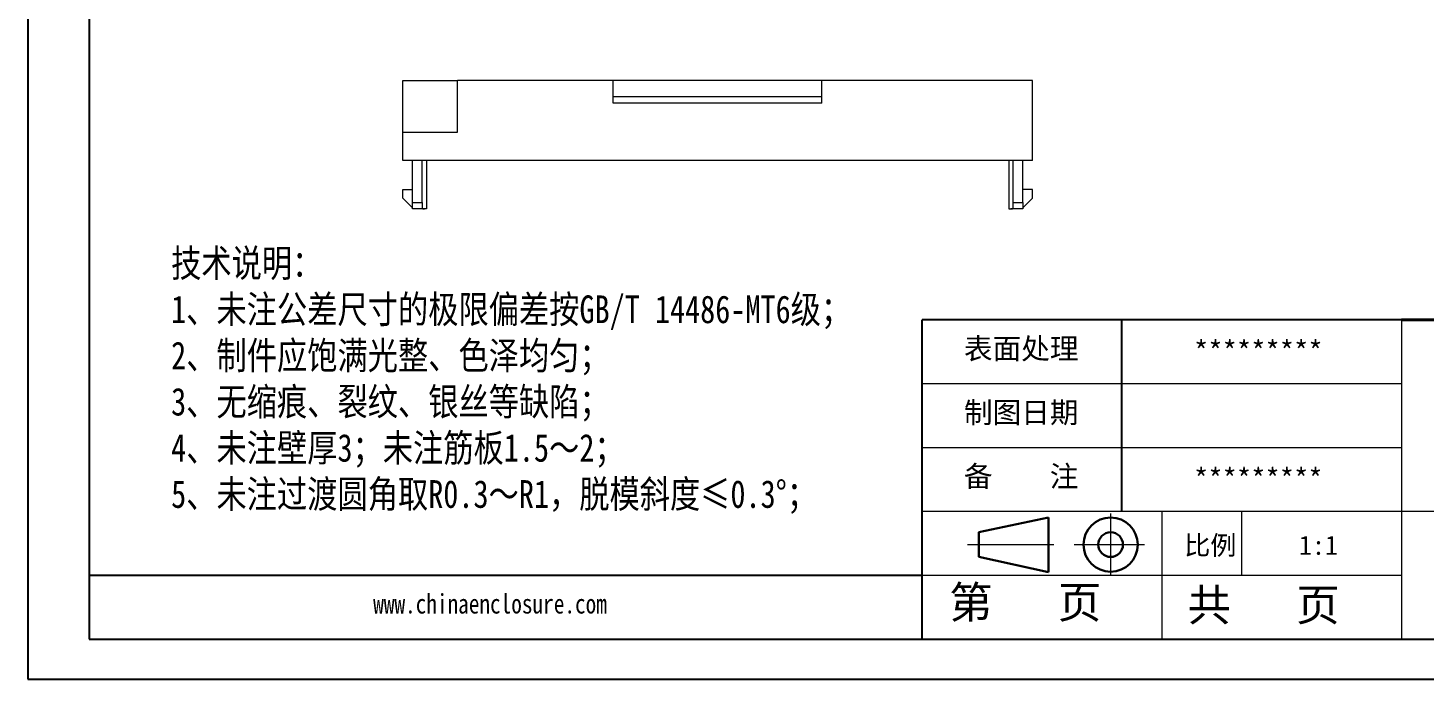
# Model space of a CAD drawing. Header units: inches. Extents: x 1384 to 2762, y 1089 to 1348.
# Drawn here: x 1383.9 to 1600.1, y 1088.5 to 1189.4 of the extents above; entities that cross this region are included whole.
import ezdxf

# ---------------------------------------------------------------- set-up
doc = ezdxf.new("R2010")
doc.units = ezdxf.units.IN
doc.linetypes.add('CENTER2', pattern=[28.575, 19.05, -3.175, 3.175, -3.175])
doc.layers.add('文字', color=81, linetype='Continuous')
for name, color, linetype, lineweight in [('粗实线', 7, 'Continuous', 30), ('细实线', 3, 'Continuous', 9), ('细点划线', 2, 'CENTER2', 9)]:
    doc.layers.add(name, color=color, linetype=linetype, lineweight=lineweight)
doc.styles.get("Standard").update_dxf_attribs({"font": 'txt', "bigfont": 'gbcbig.shx'})
doc.styles.add('宋体', font='', dxfattribs={"width": 0.8, "height": 3.5})
doc.styles.get('宋体').set_extended_font_data('SimSun')

msp = doc.modelspace()

# ---------------------------------------------------------------- linework, layer by layer
for p, q in [((1383.856, 1348.072), (1383.856, 1088.511)), ((1393.355, 1341.892), (1393.355, 1094.691)), ((1383.856, 1208.678), (1383.856, 1088.511)), ((1596.449, 1144.131), (1522.289, 1144.131)), ((1522.289, 1094.691), (1522.289, 1144.131)), ((1553.189, 1114.467), (1553.189, 1144.131)), ((1522.289, 1104.579), (1393.355, 1104.579)), ((1393.355, 1094.691), (1744.769, 1094.691)), ((1383.856, 1088.511), (1750.949, 1088.511)), ((1383.856, 1088.511), (1553.807, 1088.511))]:
    msp.add_line(p, q)
at = {"color": 7, "linetype": 'Continuous', "lineweight": 15}
for p, q in [((1441.87, 1181.227), (1450.37, 1181.227)), ((1441.87, 1173.227), (1441.87, 1181.227)), ((1450.37, 1173.227), (1450.37, 1181.227)), ((1474.47, 1181.227), (1450.37, 1181.227)), ((1474.47, 1177.727), (1474.47, 1181.227)), ((1506.77, 1181.227), (1474.47, 1181.227)), ((1539.37, 1181.227), (1506.77, 1181.227)), ((1506.77, 1177.727), (1506.77, 1181.227)), ((1539.37, 1168.827), (1539.37, 1181.227)), ((1474.47, 1178.727), (1506.77, 1178.727)), ((1506.77, 1177.727), (1474.47, 1177.727)), ((1441.87, 1173.227), (1450.37, 1173.227)), ((1441.87, 1168.827), (1441.87, 1173.227)), ((1539.37, 1168.827), (1441.87, 1168.827)), ((1443.37, 1162.327), (1443.37, 1168.827)), ((1444.87, 1162.327), (1444.87, 1168.827)), ((1445.57, 1168.827), (1445.57, 1161.327)), ((1535.67, 1168.827), (1535.67, 1161.327)), ((1536.37, 1162.327), (1536.37, 1168.827)), ((1537.87, 1162.327), (1537.87, 1168.827)), ((1441.87, 1163.027), (1441.87, 1164.327)), ((1441.87, 1164.327), (1443.37, 1164.327)), ((1539.37, 1164.327), (1537.87, 1164.327)), ((1539.37, 1163.027), (1539.37, 1164.327)), ((1441.87, 1163.027), (1443.37, 1161.527)), ((1443.37, 1162.327), (1444.87, 1162.327)), ((1443.37, 1161.327), (1443.37, 1162.327)), ((1444.87, 1162.327), (1444.87, 1161.461)), ((1536.37, 1162.327), (1537.87, 1162.327)), ((1536.37, 1161.461), (1536.37, 1162.327)), ((1537.87, 1161.527), (1539.37, 1163.027)), ((1537.87, 1162.327), (1537.87, 1161.327)), ((1445.22, 1161.327), (1443.37, 1161.327)), ((1445.57, 1161.327), (1445.22, 1161.327)), ((1535.67, 1161.327), (1536.02, 1161.327)), ((1537.87, 1161.327), (1536.02, 1161.327))]:
    msp.add_line(p, q, dxfattribs=at)
for centre, start_param, end_param in [((1445.22, 1162.327), 2.6179939, 3.1415927), ((1536.02, 1162.327), 3.1415927, 3.6651914)]:
    msp.add_ellipse(centre, major_axis=(0, 1), ratio=0.7, start_param=start_param, end_param=end_param, dxfattribs=at)
at = {"layer": '粗实线', "color": 7, "lineweight": 40}
msp.add_line((1744.769, 1144.131), (1596.449, 1144.131), dxfattribs=at)
at = {"layer": '粗实线', "color": 7}
for p, q in [((1541.831, 1113.542), (1531.027, 1111.252)), ((1541.831, 1113.542), (1541.831, 1105.075)), ((1531.027, 1111.252), (1531.027, 1107.431)), ((1531.027, 1107.431), (1541.831, 1105.075))]:
    msp.add_line(p, q, dxfattribs=at)
for radius in [4.2, 1.91]:
    msp.add_circle((1551.447, 1109.342), radius, dxfattribs=at)
at = {"layer": '细实线', "color": 7}
for p, q in [((1596.449, 1144.131), (1596.449, 1094.691)), ((1596.449, 1134.243), (1522.289, 1134.243)), ((1596.449, 1124.355), (1522.289, 1124.355)), ((1744.769, 1114.467), (1522.289, 1114.467)), ((1559.369, 1114.467), (1559.369, 1094.691)), ((1571.729, 1114.467), (1571.729, 1104.579)), ((1596.449, 1104.579), (1522.289, 1104.579))]:
    msp.add_line(p, q, dxfattribs=at)
at = {"layer": '细点划线', "color": 7}
for p, q in [((1551.447, 1114.177), (1551.447, 1104.579)), ((1529.304, 1109.342), (1542.659, 1109.342)), ((1545.829, 1109.342), (1556.686, 1109.342))]:
    msp.add_line(p, q, dxfattribs=at)

# ---------------------------------------------------------------- texts
at = {"char_height": 3.25185, "width": 1848.18772, "attachment_point": 1}
for s, insert in [('{\\fSimHei|b0|i0|c134|p49;表面处理}', (1528.738, 1141.325)), ('{\\fSimHei|b0|i0|c134|p49;*********}', (1564.354, 1140.907)), ('{\\fSimHei|b0|i0|c134|p49;制图日期}', (1528.738, 1131.437)), ('{\\fSimHei|b0|i0|c134|p49;备    注}', (1528.738, 1121.549)), ('{\\fSimHei|b0|i0|c134|p49;*********}', (1564.354, 1121.131))]:
    msp.add_mtext(s, dxfattribs=dict(at, insert=insert))
at = {"layer": '文字', "color": 0, "attachment_point": 1, "style": '宋体'}
for s, insert, char_height, width in [('{\\H1.111x;技术说明：\\P1、未注公差尺寸的极限偏差按GB/T 14486-MT6级；\\P2、制件应饱满光整、色泽均匀；\\P3、无缩痕、裂纹、银丝等缺陷；\\P4、未注壁厚3；未注筋板1.5～2；\\P5、未注过渡圆角取R0.3～R1，脱模斜度≤0.3%%D；}', (1406.02, 1155.089), 3.86251, 140.68566), ('www.chinaenclosure.com', (1437.297, 1101.686), 3.02134, 53.08209)]:
    msp.add_mtext(s, dxfattribs=dict(at, insert=insert, char_height=char_height, width=width))
at = {"layer": '细实线', "color": 7, "attachment_point": 1}
for s, insert, char_height, width in [('{\\fSimSun|b0|i0|c134|p54;比例}', (1562.83, 1110.723), 2.96641, 13.02161), ('{\\fSimSun|b0|i0|c134|p54;1:1}', (1580.597, 1110.723), 2.96641, 13.02161), ('{\\fSimSun|b0|i0|c134|p54;第   页}', (1526.449, 1102.88), 4.94402, 37.08012), ('{\\fSimSun|b0|i0|c134|p54; 共   页}', (1559.974, 1102.46), 4.94402, 37.08012)]:
    msp.add_mtext(s, dxfattribs=dict(at, insert=insert, char_height=char_height, width=width))

doc.saveas('drawing.dxf')
